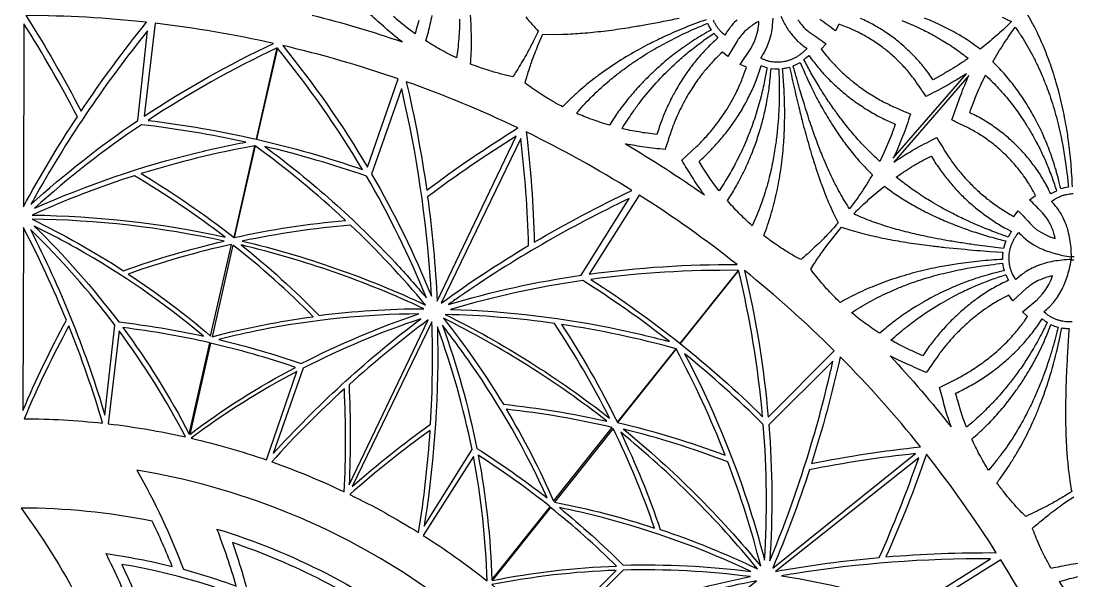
# Model space of a CAD drawing. Extents: x 10 to 990, y 10 to 990.
# Drawn here: x 500 to 760.8, y 646.1 to 785 of the extents above; entities that cross this region are included whole.
import ezdxf

# ---------------------------------------------------------------- set-up
doc = ezdxf.new("R2010")
doc.units = 0

msp = doc.modelspace()

# ---------------------------------------------------------------- linework, layer by layer
for points in [[(625.22, 786.03, 0.002201), (626.85, 784.14, -0.002076), (628.33, 782.52, -0.007814), (627.43, 780.62, -0.008831), (625.95, 777.74, -0.009578), (624.81, 775.71, -0.004757), (623.62, 773.68, -0.007387), (622.15, 771.35), (622.05, 771.19, -0.005364), (620.55, 771.5, -0.009296), (617.74, 772.23, -0.010958), (616.18, 772.7, -0.002149), (614.03, 773.39, 0.002167), (611.53, 774.32, 0.005695), (611.71, 777.09, 0.005692), (611.78, 779.69, 0.006184), (611.73, 782.49, 0.006552), (611.62, 785.01, 0.006037), (611.41, 787.64, 0.006558)], [(572.21, 786.47, -0.019669), (594.53, 779.86, -0.013584), (593.43, 780.72, -0.006137), (592.16, 781.74, -0.002967), (590.35, 783.3, 0.004415), (586.74, 786.5)], [(598.72, 785.13, -0.009918), (598.08, 782.89), (597.77, 781.85), (595.92, 783.22, -0.00131), (594.19, 784.6, -0.002936), (592.38, 786.16, 0.001879)], [(608.81, 785.48, -0.006426), (608.76, 782.99, -0.004407), (608.63, 780.7, -0.005873), (608.36, 778.03), (608.07, 775.84, -0.00293), (605.96, 776.89, -0.004064), (604.03, 777.93, -0.002072), (602.21, 778.99, 0.001561), (600.43, 780.1, 0.005908), (601.07, 782.34, 0.005651), (601.55, 784.23, 0.006664), (602.01, 786.38, 0.006383)], [(670, 785.32, 0.011081), (664.73, 783.34, 0.010933), (659.81, 781.22, 0.008787), (656.15, 779.44, 0.008188), (653.8, 778.2, 0.013135), (648.88, 775.35, 0.01632), (644.02, 772.07, 0.006818), (641.83, 770.42, 0.006322), (639.86, 768.84, 0.006093), (637.96, 767.2, 0.006314), (635.99, 765.37, 0.001173), (634.36, 763.75, -0.006954), (632.94, 764.5, -0.00787), (630.56, 765.87, -0.01056), (629.18, 766.74, -0.002567), (627.16, 768.08, -0.00922), (625.32, 769.42), (625.06, 769.61, -0.006797), (625.61, 771.51, -0.0092), (626.67, 774.74, -0.009245), (627.48, 776.92, -0.005319), (628.26, 778.94), (629.46, 781.75), (631.92, 781.69), (634.34, 781.72, 0.002069), (636.96, 781.84, 0.002167), (639.33, 781.99, 0.002526), (641.92, 782.22, 0.00297), (644.53, 782.51, 0.003298), (647.16, 782.85, 0.003607), (649.79, 783.23, 0.003765), (652.26, 783.63, 0.003417), (655.55, 784.21, 0.006671), (663.31, 785.72, 0.004045)], [(677.66, 785.3, 0.025025), (676.42, 784.02, 0.021214), (675.84, 783.3, 0.021886), (674.96, 782.02), (674.64, 781.48), (674.03, 781.99), (673.47, 782.55, -0.012983), (672.92, 783.22, -0.016563), (672.48, 783.86, -0.012436), (672.11, 784.54, -0.016938), (671.79, 785.24, -0.014496)], [(688.56, 786.14, 0.00395), (689.46, 784.32, 0.013962), (690.26, 782.99, 0.022357), (690.7, 782.37, 0.008395), (691.45, 781.38, 0.024908), (692.62, 780.1, 0.018664), (693.22, 779.55, 0.018338), (694.4, 778.62), (694.98, 778.23, -0.013227), (694.35, 777.55, -0.014171), (693.74, 776.99, -0.013457), (693.09, 776.5, -0.015303), (692.41, 776.06, -0.012509), (691.7, 775.69, -0.016089), (690.98, 775.38, -0.014355), (690.25, 775.13, -0.014405), (689.47, 774.95, -0.015174), (688.71, 774.83, -0.015506), (687.95, 774.77, -0.01308), (687.17, 774.78, -0.015858), (686.41, 774.85, -0.01581), (685.65, 774.99, -0.013455), (684.91, 775.21, -0.015389), (684.17, 775.49), (683.53, 775.79, 0.028166), (684.45, 777.25), (685.15, 778.64), (685.74, 780.22), (686.2, 781.93, 0.02144), (686.5, 783.86), (686.63, 785.71, 0.001492)], [(692.75, 785.31, 0.007317), (693.64, 784.13, 0.03906), (694.93, 782.78, 0.024226), (696.01, 781.95, -0.0034), (699.77, 779.38), (698.53, 778.05, 0.009813), (699.83, 776.4, 0.003804), (700.88, 775.18, 0.005909), (702.13, 773.85, 0.007353), (703.21, 772.77, 0.006837), (704.47, 771.6, 0.007508), (705.7, 770.53, 0.006454), (706.89, 769.57, 0.006508), (708.26, 768.54, 0.004709), (709.42, 767.72, 0.006933), (711.01, 766.69, 0.00849), (712.31, 765.9, 0.008178), (713.8, 765.08, 0.008034), (715.05, 764.43, 0.006278), (716.48, 763.75, -0.003516), (720.73, 761.9, -0.00419), (718.76, 756.38, -0.005629), (717.74, 753.85, -0.005368), (716.67, 751.46), (716.43, 750.98), (734.61, 771.92, -0.008968), (733.2, 771.04, -0.007036), (731.88, 770.23, -0.003449), (729.46, 768.87, 0.002665), (724.59, 766.24, 0.005626), (721.76, 770.39, 0.008121), (720.71, 771.76, 0.007943), (719.65, 773.02, 0.009382), (718.46, 774.32, 0.010236), (717.28, 775.49, 0.008606), (716.12, 776.55, 0.009666), (714.68, 777.76, 0.009738), (713.51, 778.66, 0.009397), (712.06, 779.68, 0.009423), (710.63, 780.59, 0.009505), (709.27, 781.39, 0.009298), (707.7, 782.21, 0.008749), (706.26, 782.89, 0.00622), (704.81, 783.5, 0.006975), (703.14, 784.1), (702.95, 784.16), (702.11, 782.56, 0.003495), (698.21, 785.39, 0.023156)], [(718.54, 785.12, -0.009347), (721.2, 784.02, -0.012086), (723.28, 783.07, -0.014767), (726.34, 781.51, -0.008546), (728.32, 780.37, -0.008385), (729.98, 779.36, -0.00696), (731.78, 778.16, -0.007679), (733.55, 776.89, -0.001427), (735.03, 775.75, -0.00188), (732.81, 774.25, -0.002088), (730.64, 772.89, -0.00349), (728.26, 771.52), (726.29, 770.44, 0.005659), (725.22, 771.99, 0.007605), (724.07, 773.49, 0.007902), (722.91, 774.87, 0.007255), (721.68, 776.21, 0.007923), (720.41, 777.49, 0.007769), (719.06, 778.73, 0.007983), (717.59, 779.97, 0.00599), (716.3, 780.97, 0.006984), (714.71, 782.09, 0.008563), (713.08, 783.13, 0.005847), (711.67, 783.97, 0.006695), (709.95, 784.87, 0.008206), (708.29, 785.65, 0.005708)], [(743.48, 785.95, -0.00183), (745.74, 784.87, -0.003888), (743.75, 782.92, -0.002586), (741.9, 781.22, -0.002473), (739.94, 779.55), (738.01, 778.01, 0.006451), (736.12, 779.39, 0.007121), (734.33, 780.59, 0.006916), (732.44, 781.74, 0.006573), (730.5, 782.82, 0.006394), (728.5, 783.84, 0.006448), (726.41, 784.79, 0.00672), (724.2, 785.7, 0.006174)], [(760.88, 743.9, 0.010894), (760.53, 749.65, 0.010947), (759.91, 755.24, 0.008711), (759.32, 759.1, 0.009795), (758.82, 761.78, 0.014543), (757.49, 767.52, 0.01213), (756.89, 769.67, 0.009439), (755.95, 772.69, 0.011203), (755.22, 774.82, 0.007523), (754.34, 777.12, 0.005406), (753.33, 779.56, 0.004566), (752.19, 782.05, 0.005879), (750.85, 784.66, 0.001977), (749.57, 786.94, -0.00597)], [(761.28, 726.52), (760.66, 726.56), (760.66, 726.56, 0.001692), (760.54, 728.8, 0.001578), (760.27, 730.88, 0.00721), (759.83, 732.9, 0.016133), (759.39, 734.32, 0.028005), (759.11, 735.04), (758.6, 736.21, 0.01668), (757.92, 737.45, 0.03597), (757.02, 738.74, 0.026215), (756.07, 739.85), (755.69, 740.24), (756.37, 740.73), (757.09, 741.15, -0.013576), (757.92, 741.53), (758.59, 741.78, -0.01292), (759.47, 742.01), (760.16, 742.13, -0.014506), (761.05, 742.2, -0.01563)], [(760.82, 710.42, -0.014355), (760.05, 710.39, -0.014405), (759.26, 710.43, -0.015174), (758.49, 710.53, -0.015506), (757.75, 710.69, -0.01308), (757.01, 710.92, -0.015858), (756.29, 711.2, -0.01581), (755.6, 711.55, -0.013455), (754.95, 711.96, -0.015389), (754.32, 712.44), (753.79, 712.91, 0.028166), (755.09, 714.05), (756.15, 715.19), (757.17, 716.54), (758.09, 718.05, 0.02144), (758.92, 719.82), (759.57, 721.56, 0.001492), (760.14, 723.57, 0.001633), (760.6, 725.78), (761.22, 725.74)], [(763.01, 650.55, 0.006093), (760.52, 650.2, 0.006314), (757.87, 649.72, 0.001173), (755.63, 649.24, -0.006954), (754.83, 650.64, -0.00787), (753.57, 653.08, -0.01056), (752.88, 654.56, -0.002567), (751.91, 656.77, -0.00922), (751.08, 658.9), (750.97, 659.2, -0.006797), (752.46, 660.5, -0.0092), (755.1, 662.64, -0.009245), (756.95, 664.04, -0.005319), (758.7, 665.31), (761.23, 667.03)], [(761.43, 640.9, -0.003162), (760.07, 642.61, -0.003684), (758.78, 644.35, 0.001912), (757.64, 645.99, -0.003751), (760.13, 646.71, -0.005156), (762.64, 647.32, -0.005656)]]:
    msp.add_lwpolyline(points, format="xyb")
for points in [[(514.88, 762.63, -0.022561), (531.14, 784.68, 0.02616), (501.22, 786.37, -0.022572), (514.88, 762.63)], [(500.6, 738.94, -0.022391), (513.97, 761.26, 0.021975), (500.71, 784.32), (500.6, 738.94)], [(502.41, 739.46, -0.036304), (528.94, 760.29), (531.41, 782.58, 0.041132), (503.94, 742.21, 0.002706), (502.41, 739.46)], [(530.56, 761.38, -0.036375), (562.66, 779.44, 0.026016), (533.26, 784.44), (530.56, 761.38)], [(670.33, 784.44), (670.73, 783.58), (671.22, 782.76, 0.006487), (669.03, 781.52, 0.006033), (667.21, 780.4, 0.007926), (664.94, 778.88, 0.009944), (663.04, 777.52, 0.01011), (661.42, 776.28, 0.008723), (659.76, 774.93, 0.008714), (657.94, 773.34, 0.009651), (656.04, 771.56, 0.011811), (654.62, 770.14, 0.00961), (652.83, 768.23, 0.01243), (651.54, 766.75, 0.017012), (648.83, 763.36, 0.012575), (647.76, 761.86, 0.011773), (646.72, 760.32), (645.99, 759.19, -0.003069), (643.75, 759.87, -0.003162), (641.68, 760.57, -0.003684), (639.66, 761.34, 0.001912), (637.81, 762.11, -0.003751), (639.52, 764.06, -0.005156), (641.3, 765.93, -0.005656), (643.09, 767.67, -0.006355), (645, 769.4, -0.005556), (646.84, 770.94, -0.007159), (649.2, 772.77, -0.007503), (650.9, 774.02, -0.007235), (653.13, 775.53, -0.014763), (657.55, 778.24, -0.02071), (665.12, 782.17, -0.009163), (667.49, 783.22, -0.002264), (670.33, 784.44)], [(650, 754.52, -0.019669), (669.55, 741.89, -0.013584), (668.73, 743.03, -0.006137), (667.8, 744.36, -0.002967), (666.5, 746.37, 0.004415), (663.95, 750.46), (667.6, 753.85, 0.006959), (668.87, 755.13, 0.008511), (670.05, 756.4, 0.010188), (671.37, 757.94, 0.01204), (672.53, 759.38, 0.012009), (673.58, 760.8, 0.008927), (674.74, 762.5, 0.027621), (677.43, 767.18, 0.008774), (678.22, 768.86, 0.009702), (678.83, 770.31, 0.008285), (679.39, 771.77, 0.008728), (679.97, 773.52), (678.43, 774.23), (681.13, 778.26, 0.024354), (681.54, 779.01), (681.99, 779.94), (682.45, 781.18), (682.81, 782.59, 0.022061), (683.03, 784.11), (683.08, 784.91, 0.010404), (682.23, 784.44, 0.024277), (681.03, 783.63, 0.008476), (679.89, 782.69, 0.038392), (678.59, 781.3, 0.023625), (677.79, 780.17), (675.36, 776.2), (674.06, 777.31, 0.014788), (672.37, 775.7, 0.008323), (671.3, 774.57, 0.009127), (670.01, 773.09, 0.010631), (669.08, 771.95, 0.009551), (667.96, 770.46, 0.011364), (666.84, 768.83, 0.012589), (665.84, 767.26, 0.009536), (664.8, 765.48, 0.01029), (664.12, 764.19, 0.023463), (662.1, 759.78, 0.01293), (661.56, 758.36, 0.01144), (660.99, 756.71, -0.001444), (659.79, 753.1, 0.003056), (654.69, 753.73, -0.002954), (652.35, 754.09, -0.002964), (650.13, 754.49), (650, 754.52)], [(759.91, 743.81), (758.93, 743.63), (757.97, 743.36, 0.006887), (757.39, 745.87, 0.00639), (756.82, 748, 0.007628), (756.03, 750.49, 0.008197), (755.31, 752.58, 0.008055), (754.51, 754.65, 0.007534), (753.59, 756.79, 0.006855), (752.6, 758.88, 0.006797), (751.54, 760.93, 0.006392), (750.47, 762.85, 0.006441), (749.22, 764.9, 0.006989), (748.03, 766.7, 0.007297), (746.65, 768.6, 0.007473), (745.29, 770.34, 0.007664), (743.94, 771.95, 0.007518), (742.48, 773.53, 0.001404), (741.13, 774.89, -0.002097), (742.46, 777.18, -0.004133), (743.88, 779.43, -0.002636), (745.26, 781.47), (746.71, 783.45, -0.004947), (748.28, 781.14, -0.004391), (749.67, 778.86, -0.004623), (750.98, 776.5, -0.006018), (752.21, 774.02, -0.006414), (753.31, 771.58, -0.00698), (754.42, 768.81, -0.006397), (755.24, 766.6, -0.007053), (756.12, 763.87, -0.007778), (756.9, 761.12, -0.008689), (757.59, 758.36, -0.02126), (759.19, 749.86, -0.010207), (759.52, 747.28, -0.002678), (759.91, 743.81)], [(671.92, 781.95, 0.012397), (672.46, 781.3), (672.93, 780.81, 0.006674), (671.39, 779.4, 0.007487), (670.17, 778.21, 0.007545), (668.93, 776.89, 0.007942), (667.63, 775.37, 0.00767), (666.61, 774.11, 0.006978), (665.49, 772.58, 0.007301), (664.46, 771.09, 0.00783), (663.49, 769.57, 0.008185), (662.48, 767.85, 0.007629), (661.75, 766.53, 0.00747), (660.81, 764.65, 0.009213), (660.1, 763.11, 0.013693), (658.83, 760.01, 0.007131), (658.22, 758.26), (657.78, 756.87, -0.002462), (655.43, 757.15, -0.003421), (653.26, 757.48, -0.004), (651.1, 757.88, 0.00149), (649.12, 758.32, -0.005849), (650.45, 760.41, -0.007119), (651.61, 762.14, -0.008052), (653.3, 764.47, -0.010726), (654.63, 766.19, -0.022211), (658.66, 770.8, -0.019739), (662.53, 774.61, -0.010891), (665.56, 777.24, -0.011413), (668.81, 779.77, -0.00806), (671.76, 781.84), (671.92, 781.95)], [(531.51, 760.37, -0.026013), (558.41, 755.68), (563.58, 778.31, 0.036413), (531.51, 760.37)], [(584.7, 748.21, 0.036442), (563.61, 778.3), (558.43, 755.67, -0.026064), (584.7, 748.21)], [(586, 748.72), (593.58, 770.65, 0.026055), (564.93, 778.92, -0.0364), (586, 748.72)], [(691.6, 773.87), (692.49, 774.26), (693.36, 774.74, 0.002963), (694.31, 772.45, 0.003454), (695.17, 770.54, 0.003922), (696.23, 768.31, 0.00529), (697.16, 766.45, 0.004786), (698.13, 764.62, 0.004159), (699.19, 762.74, 0.004761), (700.32, 760.82, 0.005523), (701.5, 758.95, 0.004314), (702.5, 757.42, 0.003994), (703.74, 755.64, 0.004657), (704.9, 754.06, 0.00479), (706.21, 752.4, 0.005365), (707.47, 750.88, 0.005062), (708.71, 749.48, 0.002571), (709.97, 748.15, -0.001503), (711.25, 746.89, -0.004824), (709.84, 744.54, -0.00473), (708.45, 742.39, -0.004779), (706.99, 740.3), (705.59, 738.41, -0.001428), (704.32, 740.42, -0.002861), (703.13, 742.49, -0.003199), (702.04, 744.54, -0.002504), (701.01, 746.63, -0.003041), (700.02, 748.78, -0.003314), (698.99, 751.22, -0.003368), (698.19, 753.17, -0.002937), (697.28, 755.6, -0.003785), (696.4, 758.06, -0.004723), (695.6, 760.45, -0.008505), (693.2, 768.18, -0.006168), (692.48, 770.74, 0.002583), (691.6, 773.87)], [(694.24, 775.44, 0.012138), (694.94, 775.99), (695.48, 776.46, 0.005001), (696.7, 774.84, 0.006212), (697.74, 773.54, 0.003557), (698.82, 772.28, 0.005543), (700.14, 770.87, 0.006624), (701.31, 769.7, 0.004788), (702.58, 768.52, 0.004878), (703.89, 767.38, 0.005705), (705.24, 766.29, 0.006078), (706.7, 765.19, 0.003916), (707.95, 764.29, 0.005686), (709.57, 763.25, 0.006082), (710.96, 762.4, 0.006358), (712.54, 761.52, 0.003909), (713.9, 760.81, 0.005476), (715.53, 760.04), (716.93, 759.44, -0.005367), (716.04, 756.92, -0.005693), (715.12, 754.59, -0.005725), (714.11, 752.29), (713.09, 750.19, -0.004277), (711.46, 751.72, -0.004129), (710.13, 753.03, -0.004992), (708.58, 754.65, -0.006475), (707.38, 755.95, -0.00563), (706.04, 757.51, -0.005587), (704.84, 758.97, -0.005989), (703.46, 760.75, -0.007015), (701.89, 762.88, -0.014148), (699.81, 765.93, -0.007347), (698.03, 768.73, -0.006808), (696.01, 772.17, -0.003685), (694.33, 775.28), (694.24, 775.44)], [(683.62, 773.96, 0.015588), (684.51, 773.66), (685.08, 773.51, -0.00836), (684.51, 770.25, -0.009996), (684.03, 768.06, -0.022126), (682.16, 761.25, -0.008248), (681.38, 759.01, -0.008205), (680.21, 755.98, -0.016094), (678.22, 751.56, -0.00843), (677, 749.19, -0.015872), (675.05, 745.77, -0.009918), (673.81, 743.8), (673.21, 742.89), (671.83, 744.72, -0.00131), (670.55, 746.53, -0.002936), (669.26, 748.54, 0.001879), (668.23, 750.2, 0.005505), (669.66, 751.51, 0.006907), (670.98, 752.82, 0.007093), (672.2, 754.1, 0.007707), (673.45, 755.51, 0.00891), (674.58, 756.86, 0.007868), (675.63, 758.2, 0.008076), (676.79, 759.82, 0.007483), (677.65, 761.07, 0.007023), (678.66, 762.68, 0.008211), (679.61, 764.33, 0.007595), (680.37, 765.75, 0.007236), (681.2, 767.46, 0.007051), (681.89, 769.03, 0.00748), (682.56, 770.71, 0.008486), (683.2, 772.6), (683.62, 773.96)], [(686.11, 773.22), (687.07, 773.12), (688.03, 773.12, -0.006041), (688.14, 767.82, -0.008441), (688.11, 764.86, -0.00876), (687.93, 761.03, -0.010642), (687.64, 757.68, -0.00879), (687.23, 754.33, -0.014688), (686.53, 750.17, -0.008007), (686.05, 747.91, -0.005841), (685.54, 745.76, -0.00645), (684.84, 743.26, -0.006426), (684.08, 740.89, -0.004407), (683.31, 738.72, -0.005873), (682.3, 736.24), (681.41, 734.22, -0.00293), (679.68, 735.82, -0.004064), (678.12, 737.36, -0.002072), (676.67, 738.89, 0.001561), (675.28, 740.46, 0.005908), (676.52, 742.42, 0.005651), (677.51, 744.11, 0.006664), (678.56, 746.04, 0.006383), (679.51, 747.94, 0.006466), (680.4, 749.88, 0.00655), (681.24, 751.89, 0.007633), (682.12, 754.2, 0.007994), (682.78, 756.12, 0.007016), (683.41, 758.14, 0.008257), (684.3, 761.42, 0.012847), (684.71, 763.22, 0.010771), (685.18, 765.61, 0.009043), (685.61, 768.3, 0.01048), (685.84, 770.13, 0.010733), (686.05, 772.44), (686.11, 773.22)], [(688.94, 773.19, 0.011282), (689.91, 773.36), (690.7, 773.56, 0.002159), (691.9, 768.19, 0.002435), (693.13, 763.03, 0.002808), (694.02, 759.51, 0.005629), (694.72, 756.91, 0.005938), (696.25, 751.6, 0.008952), (696.79, 749.85, 0.005255), (697.7, 747.1, 0.009192), (698.41, 745.07, 0.008002), (699.2, 742.95, 0.006034), (699.9, 741.17, 0.001701), (700.73, 739.17, 0.002201), (701.76, 736.9, -0.002076), (702.72, 734.92, -0.007814), (701.33, 733.35, -0.008831), (699.1, 731, -0.009578), (697.43, 729.38, -0.004757), (695.72, 727.76, -0.007387), (693.65, 725.94), (693.51, 725.82, -0.005364), (692.16, 726.54, -0.009296), (689.67, 728.03, -0.010958), (688.3, 728.92, -0.002149), (686.44, 730.19, 0.002167), (684.29, 731.78, 0.005695), (685.25, 734.39, 0.005692), (686.05, 736.87, 0.006184), (686.79, 739.57, 0.006552), (687.39, 742.01, 0.006037), (687.93, 744.6, 0.006558), (688.4, 747.3, 0.007012), (688.78, 750.02, 0.007782), (689.09, 752.85, 0.008348), (689.29, 755.5, 0.008915), (689.45, 759.19, 0.018085), (689.38, 767.01, 0.011726), (689.08, 771.58), (688.94, 773.19)], [(600.66, 743.03, -0.022583), (623.28, 758.48, 0.02619), (595.6, 769.95, -0.022577), (600.66, 743.03)], [(735.2, 771.46), (716.55, 749.98, -0.012311), (717.98, 750.94, -0.006417), (719.91, 752.16, -0.005765), (722.29, 753.53, -0.002683), (727.15, 756.12, -0.00163), (729.74, 751.94, 0.005786), (730.68, 750.56, 0.005803), (731.62, 749.27, 0.007084), (732.67, 747.93, 0.008271), (733.7, 746.7, 0.006576), (734.72, 745.58, 0.006365), (735.91, 744.35, 0.007496), (737, 743.29, 0.007155), (738.27, 742.15, 0.007189), (739.52, 741.1, 0.007472), (740.72, 740.16, 0.006956), (742.11, 739.15, 0.00669), (743.38, 738.3, 0.003965), (744.67, 737.48, 0.004459), (746.17, 736.63), (746.34, 736.54), (747.46, 737.96, -0.003391), (750.69, 734.47, 0.022335), (751.23, 733.96), (752.08, 733.25), (753.17, 732.53), (754.43, 731.86, 0.020945), (755.85, 731.28), (756.6, 731.05, 0.010231), (756.38, 732.01, 0.025551), (755.95, 733.38, 0.009265), (755.35, 734.73, 0.033955), (754.47, 736.2, 0.039862), (753.07, 737.82, 0.002897), (750.25, 740.69), (751.72, 741.76, 0.014724), (750.65, 743.74, 0.006253), (749.83, 745.07, 0.008427), (748.78, 746.61, 0.006312), (747.9, 747.79, 0.008789), (746.71, 749.23, 0.009532), (745.58, 750.48, 0.00836), (744.49, 751.62, 0.009867), (743.12, 752.9, 0.010027), (742.02, 753.86, 0.009631), (740.56, 755, 0.010572), (739.29, 755.92, 0.010202), (737.83, 756.88, 0.009592), (736.59, 757.63, 0.008567), (735.17, 758.4, 0.003535), (730.93, 760.46, 0.001576), (732.93, 766, -0.001485), (733.89, 768.46, -0.003421), (734.97, 770.97), (735.2, 771.46)], [(756.96, 742.85, 0.013378), (756.15, 742.47), (755.53, 742.11, 0.007728), (754.58, 744, 0.008648), (753.74, 745.51, 0.005743), (752.84, 746.99, 0.008218), (751.69, 748.66, 0.008697), (750.66, 750.05, 0.008592), (749.44, 751.53, 0.009228), (748.21, 752.9, 0.007899), (747.01, 754.14, 0.008272), (745.61, 755.46, 0.00597), (744.39, 756.53, 0.007743), (742.8, 757.78, 0.008209), (741.42, 758.79, 0.008734), (739.83, 759.84, 0.006068), (738.46, 760.67, 0.008019), (736.81, 761.57), (735.39, 762.27, -0.002926), (736.32, 764.79, -0.003688), (737.27, 767.13, -0.002009), (738.24, 769.35), (739.3, 771.56, -0.007247), (741.07, 769.85, -0.007978), (742.56, 768.29, -0.008741), (744.19, 766.45, -0.00889), (745.36, 765.04, -0.007244), (746.67, 763.33, -0.007934), (747.93, 761.59, -0.009134), (749.33, 759.46, -0.010346), (750.75, 757.11, -0.010812), (751.84, 755.15, -0.011888), (752.76, 753.35, -0.0125), (754.17, 750.34, -0.011727), (755.67, 746.62, -0.008979), (756.83, 743.23), (756.96, 742.85)], [(601.83, 716.74, 0.041135), (595.19, 764.88, 0.002717), (594.44, 768.18), (586.99, 747.03, -0.036292), (601.83, 716.74)], [(503.36, 738.55, -0.045841), (543.54, 752.31, -0.012844), (555.78, 754.97, 0.025194), (529.88, 759.28, 0.036349), (503.36, 738.55)], [(603.24, 715.49), (622.85, 756.41, 0.021984), (600.89, 741.4, -0.022402), (603.24, 715.49)], [(627.36, 730.16, -0.022561), (651.57, 742.97, 0.02616), (625.36, 757.48, -0.022572), (627.36, 730.16)], [(529.78, 747.16, -0.030682), (552.85, 731.32), (558.04, 754.06, 0.030342), (529.78, 747.16)], [(580.52, 735.56, 0.030379), (558.06, 754.06), (552.87, 731.32, -0.030723), (580.52, 735.56)], [(600.58, 716.33, 0.036326), (585.7, 746.53, 0.025177), (560.49, 753.89, -0.045743), (592.82, 725.1, -0.012924), (600.58, 716.33)], [(604.21, 715.02, -0.022391), (625.94, 729.33, 0.021975), (624.01, 755.86), (604.21, 715.02)], [(745.77, 732.81, 0.014748), (745.25, 731.97), (744.94, 731.43, -0.004333), (741.9, 732.53, -0.007985), (739.95, 733.29, -0.012709), (734.19, 735.77, -0.007178), (732.57, 736.55, -0.007046), (730.71, 737.49, -0.010368), (728.07, 738.91, -0.006735), (725.8, 740.24, -0.010462), (724.28, 741.18, -0.007798), (722.33, 742.46, -0.010404), (720.95, 743.42, -0.009466), (719.4, 744.55, -0.010764), (717.89, 745.72), (717.16, 746.3, -0.005448), (719.43, 747.85, -0.003996), (721.5, 749.14, -0.005754), (723.87, 750.47), (725.83, 751.5, 0.002948), (726.78, 749.97, 0.005403), (727.79, 748.48, 0.005343), (728.8, 747.1, 0.005072), (729.85, 745.75, 0.005705), (730.95, 744.44, 0.00541), (732.1, 743.15, 0.006033), (733.37, 741.84, 0.006774), (734.54, 740.7, 0.004867), (735.83, 739.54, 0.004865), (737.16, 738.42, 0.003307), (738.45, 737.4, 0.004458), (739.94, 736.33, 0.005738), (741.38, 735.35, 0.003298), (742.79, 734.46, 0.005696), (744.47, 733.51), (745.77, 732.81)], [(502.78, 736.87, -0.050958), (550.63, 731.42, 0.029902), (528.13, 746.64, 0.029905), (502.78, 736.87)], [(744.38, 730.45), (744.03, 729.53), (743.78, 728.57, 0.002063), (738.57, 729.24, -0.003999), (735.77, 729.63, -0.003468), (732.23, 730.17, -0.006448), (728.81, 730.74, -0.004057), (725.87, 731.31, -0.006238), (723.33, 731.84, -0.008244), (721.17, 732.33, -0.008315), (718.94, 732.88, -0.006451), (717.27, 733.32, -0.002806), (715.09, 733.96, -0.002493), (712.87, 734.68, -0.001875), (710.77, 735.42, -0.002331), (708.55, 736.31, 0.001854), (706.61, 737.15, -0.00395), (708.58, 739.11, -0.004753), (710.47, 740.87, -0.005059), (712.4, 742.55), (714.22, 744.04, 0.003893), (715.88, 742.8, 0.004908), (717.45, 741.71, 0.004539), (719.1, 740.65, 0.003597), (720.8, 739.63, 0.003512), (722.55, 738.65, 0.003568), (724.38, 737.69, 0.004298), (726.4, 736.71, 0.004828), (728.24, 735.87, 0.00349), (730.1, 735.07, 0.004494), (732.79, 734.02, 0.009873), (734.38, 733.43, 0.005287), (736.34, 732.76, 0.007992), (740.33, 731.52, 0.003407), (742.53, 730.92, -0.001533), (744.38, 730.45)], [(606.06, 714.7, -0.036304), (639.01, 721.96), (650.91, 740.97, 0.041132), (608.64, 716.51, 0.002706), (606.06, 714.7)], [(640.95, 722.24, -0.036375), (677.7, 724.58, 0.026016), (653.38, 741.84), (640.95, 722.24)], [(502.75, 735.85, -0.030301), (525.43, 723.08, -0.030296), (550.4, 730.42, 0.050959), (502.75, 735.85)], [(500.57, 733.81), (500.46, 688.43, -0.023311), (511.26, 710.82, 0.022905), (500.57, 733.81)], [(502.33, 733.28, -0.044453), (520.41, 688.58), (520.81, 687.28), (523.28, 709.57, 0.037824), (502.33, 733.28)], [(503.28, 734.16, -0.037775), (524.23, 710.37, -0.025177), (545.25, 706.87, 0.046732), (513.77, 728.63, 0.013733), (503.28, 734.16)], [(600.38, 714.57, 0.0299), (581.78, 734.37, 0.029918), (554.9, 730.44, -0.050961), (600.38, 714.57)], [(743.61, 727.66, 0.01132), (743.52, 726.67), (743.5, 725.87, 0.011081), (737.88, 725.45, 0.010933), (732.56, 724.8, 0.008787), (728.55, 724.13, 0.008188), (725.94, 723.61, 0.013135), (720.42, 722.25, 0.01632), (714.84, 720.48, 0.006818), (712.27, 719.51, 0.006322), (709.94, 718.55, 0.006093), (707.65, 717.51, 0.006314), (705.25, 716.3, 0.001173), (703.23, 715.21, -0.006954), (702.07, 716.33, -0.00787), (700.17, 718.31, -0.01056), (699.09, 719.54, -0.002567), (697.54, 721.4, -0.00922), (696.14, 723.2), (695.95, 723.46, -0.006797), (697.01, 725.12, -0.0092), (698.94, 727.92, -0.009245), (700.33, 729.79, -0.005319), (701.65, 731.5), (703.59, 733.86), (705.94, 733.12), (708.27, 732.47, 0.002069), (710.82, 731.84, 0.002167), (713.13, 731.32, 0.002526), (715.68, 730.81, 0.00297), (718.26, 730.35, 0.003298), (720.88, 729.93, 0.003607), (723.52, 729.56, 0.003765), (725.99, 729.24, 0.003417), (729.32, 728.87, 0.006671), (737.19, 728.13, 0.004045), (740.48, 727.88), (743.61, 727.66)], [(760.54, 725.87, 0.001539), (758.3, 725.71, 0.001346), (756.22, 725.42, 0.006778), (754.22, 724.97, 0.015564), (752.72, 724.49, 0.022764), (752.01, 724.2, 0.009602), (750.84, 723.69, 0.025025), (749.29, 722.81, 0.021214), (748.53, 722.28, 0.021886), (747.33, 721.31), (746.86, 720.88), (746.42, 721.54), (746.04, 722.23, -0.012983), (745.71, 723.03, -0.016563), (745.47, 723.76, -0.012436), (745.3, 724.53, -0.016938), (745.19, 725.29, -0.014496), (745.15, 726.05, -0.014488), (745.17, 726.84, -0.014986), (745.26, 727.61, -0.014973), (745.4, 728.37, -0.012659), (745.62, 729.14, -0.015178), (745.9, 729.88, -0.014557), (746.24, 730.61, -0.013279), (746.65, 731.3, -0.014329), (747.12, 731.99), (747.59, 732.57, 0.029241), (748.77, 731.37), (749.93, 730.4), (751.31, 729.49), (752.83, 728.68, 0.019633), (754.61, 727.95, -0.001355), (756.36, 727.39, -0.001608), (758.39, 726.89, -0.001705), (760.59, 726.48), (760.54, 725.87)], [(526.58, 722.25, -0.031571), (547.05, 706.87), (552.25, 729.6, 0.031138), (526.58, 722.25)], [(572.52, 711.68, 0.031172), (552.59, 729.45), (547.39, 706.71, -0.031609), (572.52, 711.68)], [(599.93, 713.66, 0.050964), (554.65, 729.46, -0.030312), (573.95, 712, -0.030291), (599.93, 713.66)], [(641.36, 720.91, -0.026013), (663.56, 705.01), (678.04, 723.16, 0.036413), (641.36, 720.91)], [(684.01, 686.88, 0.036442), (678.06, 723.14), (663.58, 705, -0.026064), (684.01, 686.88)], [(685.39, 686.77), (701.75, 703.25, 0.026055), (679.52, 723.12, -0.0364), (685.39, 686.77)], [(743.56, 724.93), (743.71, 723.99), (743.94, 723.07, 0.006487), (741.49, 722.49, 0.006033), (739.43, 721.93, 0.007926), (736.83, 721.12, 0.009944), (734.62, 720.35, 0.01011), (732.71, 719.61, 0.008723), (730.75, 718.78, 0.008714), (728.55, 717.77, 0.009651), (726.23, 716.6, 0.011811), (724.46, 715.64, 0.00961), (722.21, 714.31, 0.01243), (720.55, 713.25, 0.017012), (717, 710.76, 0.012575), (715.55, 709.63, 0.011773), (714.12, 708.44), (713.1, 707.56, -0.003069), (711.14, 708.84, -0.003162), (709.36, 710.1, -0.003684), (707.63, 711.41, 0.001912), (706.07, 712.66, -0.003751), (708.26, 714.05, -0.005156), (710.49, 715.35, -0.005656), (712.7, 716.52, -0.006355), (715.03, 717.63, -0.005556), (717.23, 718.6, -0.007159), (720, 719.69, -0.007503), (721.99, 720.41, -0.007235), (724.55, 721.23, -0.014763), (729.56, 722.58, -0.02071), (737.93, 724.22, -0.009163), (740.5, 724.56, -0.002264), (743.56, 724.93)], [(606.53, 713.47, -0.045841), (648.7, 708.43, -0.012844), (660.88, 705.51, 0.025194), (639.42, 720.64, 0.036349), (606.53, 713.47)], [(715.63, 701.96, -0.019669), (730.83, 684.33, -0.013584), (730.36, 685.65, -0.006137), (729.84, 687.19, -0.002967), (729.17, 689.48, 0.004415), (727.87, 694.12), (732.33, 696.35, 0.006959), (733.91, 697.22, 0.008511), (735.39, 698.11, 0.010188), (737.1, 699.21, 0.01204), (738.62, 700.27, 0.012009), (740.02, 701.34, 0.008927), (741.62, 702.63, 0.027621), (745.51, 706.37, 0.008774), (746.74, 707.76, 0.009702), (747.74, 708.98, 0.008285), (748.69, 710.22, 0.008728), (749.74, 711.74), (748.47, 712.85), (752.18, 715.96, 0.024354), (752.79, 716.56), (753.49, 717.33), (754.27, 718.39), (755.02, 719.64, 0.022061), (755.66, 721.03), (755.94, 721.79, 0.010404), (754.99, 721.58, 0.024277), (753.61, 721.14, 0.008476), (752.24, 720.55, 0.038392), (750.61, 719.59, 0.023625), (749.52, 718.73), (746.07, 715.61), (745.14, 717.03, 0.014788), (743.06, 715.97, 0.008323), (741.71, 715.19, 0.009127), (740.06, 714.13, 0.010631), (738.85, 713.3, 0.009551), (737.35, 712.18, 0.011364), (735.82, 710.94, 0.012589), (734.41, 709.71, 0.009536), (732.92, 708.3, 0.01029), (731.9, 707.26, 0.023463), (728.72, 703.59, 0.01293), (727.8, 702.37, 0.01144), (726.8, 700.96, -0.001444), (724.63, 697.83, 0.003056), (719.91, 699.87, -0.002954), (717.76, 700.87, -0.002964), (715.75, 701.89), (715.63, 701.96)], [(744.39, 722.09, 0.012397), (744.73, 721.31), (745.04, 720.71, 0.006674), (743.17, 719.8, 0.007487), (741.66, 719, 0.007545), (740.09, 718.08, 0.007942), (738.42, 716.99, 0.00767), (737.09, 716.07, 0.006978), (735.58, 714.92, 0.007301), (734.17, 713.78, 0.00783), (732.81, 712.59, 0.008185), (731.36, 711.23, 0.007629), (730.28, 710.16, 0.00747), (728.86, 708.62, 0.009213), (727.75, 707.35, 0.013693), (725.65, 704.73, 0.007131), (724.57, 703.22), (723.75, 702.01, -0.002462), (721.58, 702.95, -0.003421), (719.59, 703.88, -0.004), (717.64, 704.87, 0.00149), (715.86, 705.84, -0.005849), (717.72, 707.48, -0.007119), (719.32, 708.8, -0.008052), (721.6, 710.56, -0.010726), (723.36, 711.84, -0.022211), (728.53, 715.13, -0.019739), (733.31, 717.7, -0.010891), (736.97, 719.37, -0.011413), (740.79, 720.88, -0.00806), (744.21, 722.03), (744.39, 722.09)], [(598.72, 712.37, 0.046679), (559.73, 708.42, 0.013762), (549.06, 706, -0.025173), (569.51, 700.03, -0.037749), (598.72, 712.37)], [(605.28, 712.21, -0.050958), (646.02, 686.53, 0.029902), (632.35, 710.01, 0.029905), (605.28, 712.21)], [(511.85, 709.37, 0.024019), (500.78, 686.38, -0.026187), (520.25, 685.28, 0.024021), (511.85, 709.37)], [(599.19, 711.16, 0.037811), (570.02, 698.9), (562.57, 677.75, -0.044323), (597.91, 710.18), (599.19, 711.16)], [(601.01, 710.88, 0.022902), (581.39, 694.81, -0.023311), (581.4, 669.95), (601.01, 710.88)], [(601.96, 710.41), (582.17, 669.57, -0.023311), (601.62, 685.06, 0.022905), (601.96, 710.41)], [(604.56, 709.55, -0.037775), (613.1, 679.02, -0.025177), (630.52, 666.75, 0.046732), (611.6, 700.02, 0.013733), (604.56, 709.55)], [(604.81, 711.3, -0.030301), (619.7, 689.95, -0.030296), (645.38, 685.73, 0.050959), (604.81, 711.3)], [(634.07, 709.76, -0.030682), (647.98, 685.48), (662.53, 703.72, 0.030342), (634.07, 709.76)], [(753.37, 711.13, 0.015588), (754.14, 710.6), (754.64, 710.28, -0.00836), (753.17, 707.32, -0.009996), (752.1, 705.35, -0.022126), (748.38, 699.34, -0.008248), (747.01, 697.42, -0.008205), (745.03, 694.84, -0.016094), (741.87, 691.16, -0.00843), (740.03, 689.23, -0.015872), (737.2, 686.5, -0.009918), (735.46, 684.96), (734.63, 684.25), (733.81, 686.4, -0.00131), (733.1, 688.49, -0.002936), (732.42, 690.78, 0.001879), (731.9, 692.67, 0.005505), (733.65, 693.53, 0.006907), (735.28, 694.41, 0.007093), (736.81, 695.29, 0.007707), (738.41, 696.29, 0.00891), (739.87, 697.27, 0.007868), (741.26, 698.26, 0.008076), (742.83, 699.48, 0.007483), (744, 700.44, 0.007023), (745.43, 701.71, 0.008211), (746.81, 703.02, 0.007595), (747.94, 704.17, 0.007236), (749.21, 705.58, 0.007051), (750.32, 706.89, 0.00748), (751.43, 708.32, 0.008486), (752.58, 709.94), (753.37, 711.13)], [(755.55, 709.71), (756.43, 709.35), (757.36, 709.08, -0.006041), (755.97, 703.97, -0.008441), (755.11, 701.13, -0.00876), (753.86, 697.51, -0.010642), (752.64, 694.37, -0.00879), (751.3, 691.28, -0.014688), (749.45, 687.48, -0.008007), (748.36, 685.45, -0.005841), (747.26, 683.53, -0.00645), (745.89, 681.34, -0.006426), (744.49, 679.27, -0.004407), (743.14, 677.41, -0.005873), (741.47, 675.31), (740.05, 673.62, -0.00293), (738.84, 675.65, -0.004064), (737.77, 677.57, -0.002072), (736.82, 679.44, 0.001561), (735.93, 681.34, 0.005908), (737.67, 682.87, 0.005651), (739.1, 684.21, 0.006664), (740.65, 685.77, 0.006383), (742.09, 687.33, 0.006466), (743.49, 688.93, 0.00655), (744.87, 690.63, 0.007633), (746.36, 692.6, 0.007994), (747.53, 694.24, 0.007016), (748.71, 696.01, 0.008257), (750.48, 698.9, 0.012847), (751.39, 700.52, 0.010771), (752.51, 702.68, 0.009043), (753.68, 705.14, 0.01048), (754.42, 706.83, 0.010733), (755.27, 708.99), (755.55, 709.71)], [(524.33, 708.18), (521.63, 685.12, -0.026034), (540.77, 681.87, 0.040612), (524.33, 708.18)], [(525.27, 708.97, -0.04055), (541.7, 682.58), (546.87, 705.2, 0.026021), (525.27, 708.97)], [(603.32, 709.16, -0.044453), (600.22, 661.05), (600, 659.71), (611.91, 678.72, 0.037824), (603.32, 709.16)], [(758.25, 708.9, 0.011282), (759.24, 708.78), (760.04, 708.75, 0.002159), (759.68, 703.26, 0.002435), (759.41, 697.96, 0.002808), (759.27, 694.34, 0.005629), (759.21, 691.65, 0.005938), (759.18, 686.12, 0.008952), (759.21, 684.29, 0.005255), (759.31, 681.39, 0.009192), (759.42, 679.24, 0.008002), (759.58, 676.99, 0.006034), (759.75, 675.08, 0.001701), (759.98, 672.93, 0.002201), (760.33, 670.46, -0.002076), (760.7, 668.29, -0.007814), (758.92, 667.18, -0.008831), (756.11, 665.55, -0.009578), (754.06, 664.46, -0.004757), (751.96, 663.4, -0.007387), (749.46, 662.23), (749.29, 662.15, -0.005364), (748.2, 663.23, -0.009296), (746.23, 665.36, -0.010958), (745.17, 666.6, -0.002149), (743.74, 668.34, 0.002167), (742.13, 670.47, 0.005695), (743.78, 672.7, 0.005692), (745.24, 674.86, 0.006184), (746.72, 677.24, 0.006552), (747.99, 679.42, 0.006037), (749.23, 681.74, 0.006558), (750.44, 684.2, 0.007012), (751.57, 686.71, 0.007782), (752.66, 689.33, 0.008348), (753.61, 691.82, 0.008915), (754.8, 695.31, 0.018085), (756.93, 702.84, 0.011726), (757.93, 707.31), (758.25, 708.9)], [(568.11, 699.11, 0.026078), (547.02, 705.09), (541.85, 682.47, -0.040577), (568.11, 699.11)], [(674.75, 677.3, 0.030379), (662.54, 703.7), (648, 685.47, -0.030723), (674.75, 677.3)], [(684.48, 651.27, 0.036326), (684.18, 684.93, 0.025177), (664.66, 702.5, -0.045743), (681.29, 662.54, -0.012924), (684.48, 651.27)], [(696.14, 675.29, -0.022583), (723.22, 679.39, 0.02619), (703.26, 701.74, -0.022577), (696.14, 675.29)], [(685.79, 651.09, 0.041135), (700.69, 697.34, 0.002717), (701.45, 700.65), (685.55, 684.82, -0.036292), (685.79, 651.09)], [(568.47, 698.1, 0.040636), (542.24, 681.54, -0.026094), (560.89, 676.16), (568.47, 698.1)], [(580.23, 693.76, 0.024015), (562.2, 675.7, -0.026175), (580.22, 668.24, 0.024025), (580.23, 693.76)], [(620.38, 688.71, -0.031571), (632.15, 665.96), (646.7, 684.2, 0.031138), (620.38, 688.71)], [(601.52, 683.49, 0.024019), (581.57, 667.58, -0.026187), (598.64, 658.14, 0.024021), (601.52, 683.49)], [(657.18, 659.25, 0.031172), (646.94, 683.91), (632.39, 665.68, -0.031609), (657.18, 659.25)], [(683.54, 649.77, 0.0299), (675.38, 675.68, 0.029918), (649.45, 683.8, -0.050961), (683.54, 649.77)], [(682.74, 649.14, 0.050964), (648.79, 683.02, -0.030312), (658.61, 658.92, -0.030291), (682.74, 649.14)], [(612.24, 677), (599.81, 657.4, -0.026034), (615.64, 646.17, 0.040612), (612.24, 677)], [(613.44, 677.31, -0.04055), (616.79, 646.4), (631.26, 664.55, 0.026021), (613.44, 677.31)], [(686.51, 649.35), (721.93, 677.72, 0.021984), (695.63, 673.72, -0.022402), (686.51, 649.35)], [(687.19, 648.51, -0.022391), (712.97, 651.97, 0.021975), (722.74, 676.71), (687.19, 648.51)], [(714.61, 652.11, -0.022561), (741.99, 653.15, 0.02616), (724.66, 677.59, -0.022572), (714.61, 652.11)], [(598.1, 619.16, -0.039137), (624.15, 624.68, 0.100933), (565.38, 663.4, 0.054608), (528.7, 673.62, -0.040943), (540.29, 649.03, -0.022556), (553.4, 644.85, 0.023142), (548.62, 659.02, -0.089102), (600.74, 632.25, 0.022702), (586.59, 627.78, -0.023162), (598.1, 619.16)], [(537.5, 649.75, 0.018968), (532.52, 660.98, 0.049635), (500, 664.2, -0.046935), (515.61, 638.67, -0.0509), (525.79, 611.07, -0.037524), (529.3, 591.28, -0.044911), (546.93, 608.05, 0.019797), (545.56, 619.26, 0.02392), (535.39, 610.21, 0.050308), (527.51, 638.55, 0.025022), (521.09, 652.91, -0.027233), (537.5, 649.75)], [(647.75, 649.84, 0.026078), (631.35, 664.38), (616.88, 646.24, -0.040577), (647.75, 649.84)], [(681.08, 648.51, 0.046679), (644.25, 661.87, 0.013762), (633.58, 664.32, -0.025173), (649.42, 650.06, -0.037749), (681.08, 648.51)], [(556.1, 643.83, -0.029379), (572.49, 636.38, 0.024865), (558.98, 628.74, -0.019341), (560.17, 617.19, -0.047708), (586.53, 630.15, -0.014917), (595.81, 633.37, 0.074886), (552.46, 655.64, -0.019203), (556.1, 643.83)], [(545.17, 621.6, 0.024942), (541.89, 636.35, -0.029298), (557.38, 630.42, -0.018964), (567.54, 636.54, 0.074298), (524.99, 650.26, -0.049149), (535.05, 622.22, -0.014147), (536.79, 614.32, -0.019403), (545.17, 621.6)], [(688.72, 647.42, -0.036304), (721.55, 639.67), (740.52, 651.63, 0.041132), (691.82, 647.93, 0.002706), (688.72, 647.42)], [(723.41, 639.07, -0.036375), (757.54, 625.24, 0.026016), (743.12, 651.34), (723.41, 639.07)], [(647.64, 648.77, 0.040636), (616.82, 645.23, -0.026094), (631.29, 632.3), (647.64, 648.77)], [(680.98, 647.21, 0.037811), (649.39, 648.83), (633.5, 633, -0.044323), (679.4, 646.89), (680.98, 647.21)], [(682.5, 646.17, 0.022902), (657.86, 640.2, -0.023311), (647.08, 617.8), (682.5, 646.17)]]:
    msp.add_lwpolyline(points, format="xyb", close=True)

doc.saveas('drawing.dxf')
